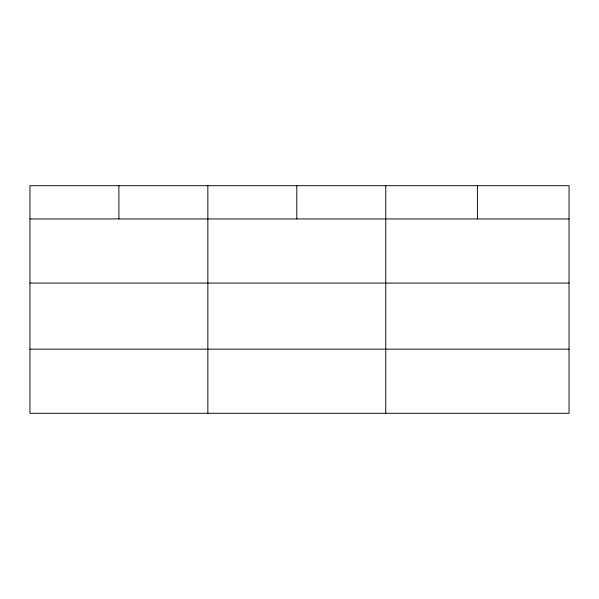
<?xml version="1.0" encoding="UTF-8"?>
<svg xmlns="http://www.w3.org/2000/svg" width="599" height="599" viewBox="0 0 599 599"><rect width="100%" height="100%" fill="white"/><g stroke="black" fill="none" stroke-linecap="round" stroke-linejoin="round"><path stroke-width="0.9" d="M569.05 283.072L569.05 185.712L29.95 185.712L29.95 413.288L569.05 413.288L569.05 283.072L29.95 283.072M29.95 218.934L569.05 218.934M29.95 349.15L569.05 349.15M477.403 185.712L477.403 218.934M385.756 185.712L385.756 413.288M296.805 185.712L296.805 218.934M207.853 185.712L207.853 413.288M118.902 185.712L118.902 218.934"/></g></svg>
